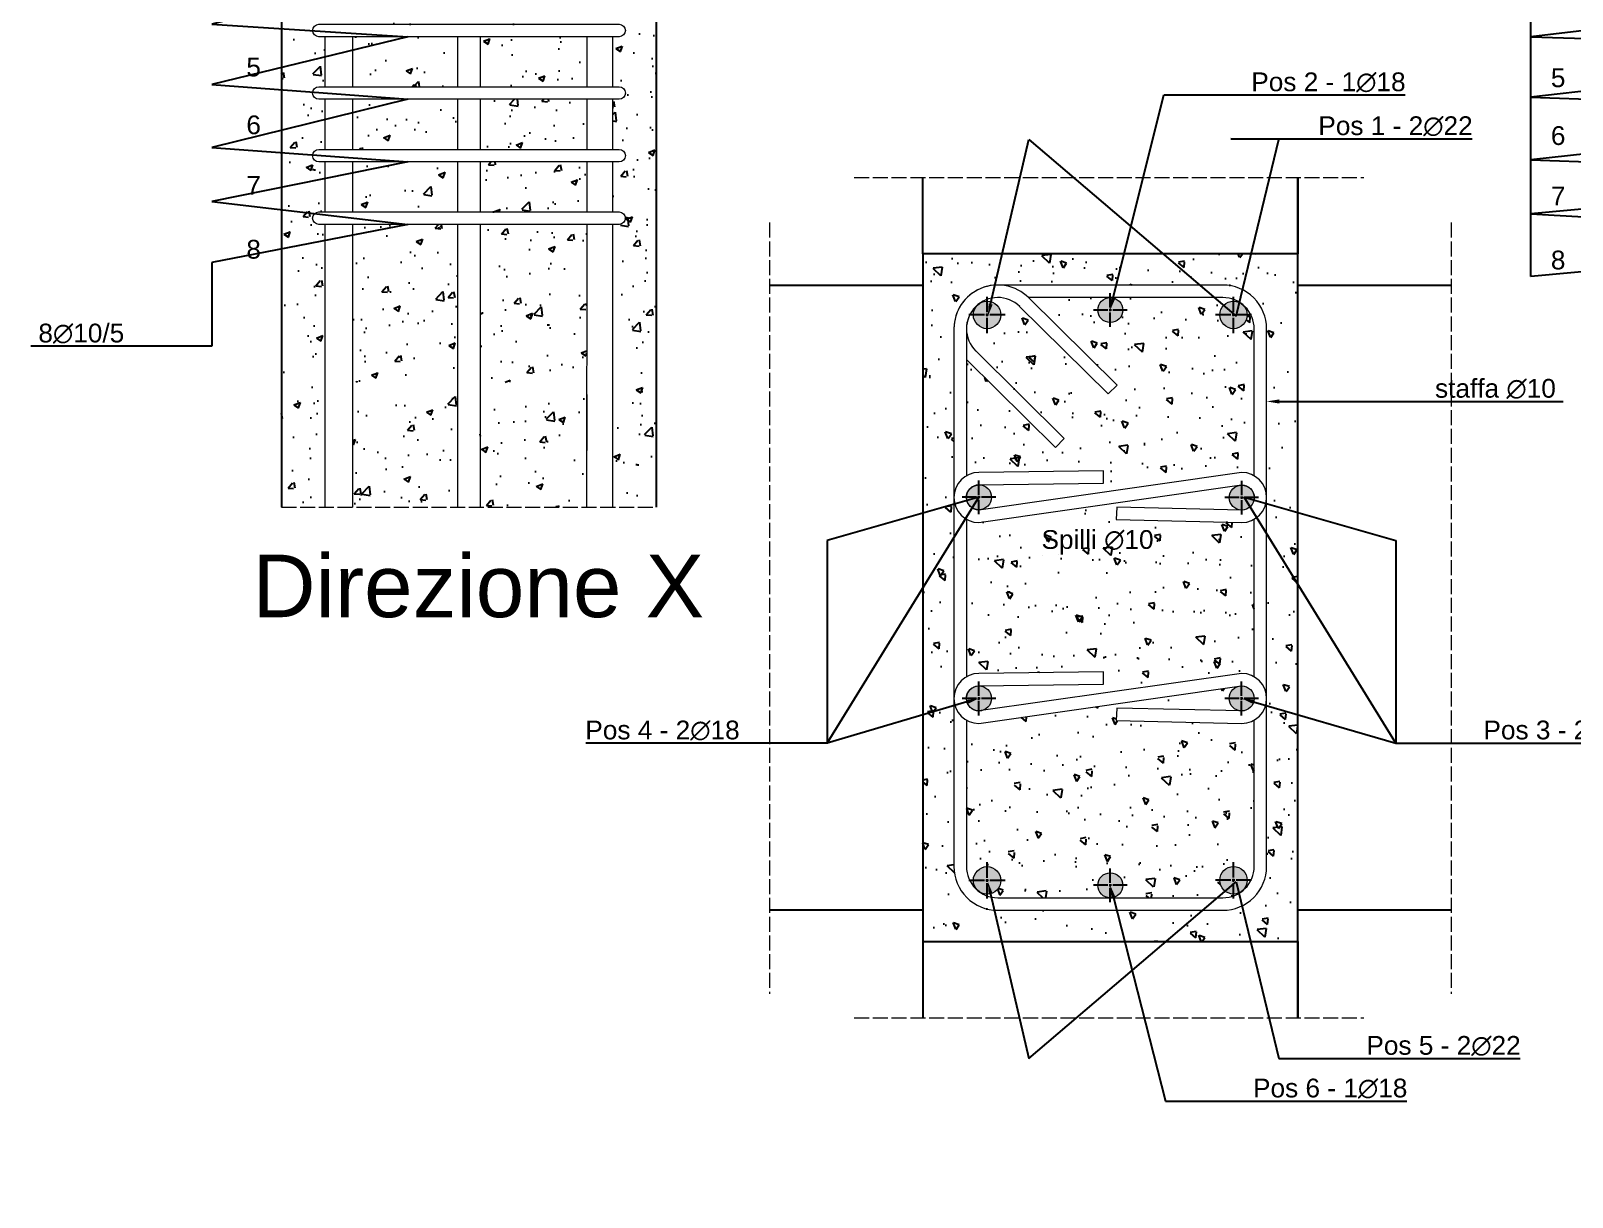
# Model space of a CAD drawing. Header units: millimetres. Extents: x -455371 to 117772, y -78417 to 116564.
# Drawn here: x -326910 to -325678, y 107057 to 107990 of the extents above; entities that cross this region are included whole.
import ezdxf
from ezdxf import colors
from ezdxf.entities.mleader import LeaderData, LeaderLine
from ezdxf.math import Vec2, Vec3

# ---------------------------------------------------------------- set-up
doc = ezdxf.new("R2010")
doc.units = ezdxf.units.MM
doc.linetypes.add('ACAD_ISO02W100', pattern=[15, 12, -3])
doc.linetypes.add('CENTER2', pattern=[28.575, 19.05, -3.175, 3.175, -3.175])
for name, color, linetype, lineweight in [('armature', 5, 'Continuous', 18), ('Cls', 7, 'Continuous', 25), ('quote', 5, 'Continuous', 15), ('RETINO ARMATURE', 253, 'Continuous', 15), ('Scritte', 7, 'Continuous', 15), ('staffe', 10, 'Continuous', 15), ('tratteggio 1 a 50', 230, 'ACAD_ISO02W100', 15)]:
    doc.layers.add(name, color=color, linetype=linetype, lineweight=lineweight)
doc.layers.add('RETINI', color=253, linetype='Continuous')
doc.styles.get("Standard").update_dxf_attribs({"font": 'arial.ttf'})

# ---------------------------------------------------------------- blocks, each defined once
blk = doc.blocks.new('*U1401')
at = {"layer": 'Cls', "color": 0, "linetype": 'CENTER2', "transparency": 16777216}
for p, q in [((0, 2.2), (0, 14.5)), ((-14.5, 0), (-2.2, 0)), ((2.2, 0), (14.5, 0)), ((0, -14.5), (0, -2.2))]:
    blk.add_line(p, q, dxfattribs=at)
at = {"layer": 'Cls', "color": 0, "linetype": 'Continuous', "transparency": 16777216}
for p, q in [((-1.1, 0), (1.1, 0)), ((0, -1.1), (0, 1.1))]:
    blk.add_line(p, q, dxfattribs=at)
blk = doc.blocks.new('*U1402')
at = {"layer": 'Cls', "color": 0, "linetype": 'CENTER2', "transparency": 16777216}
for p, q in [((0, 2), (0, 13.5)), ((-13.5, 0), (-2, 0)), ((2, 0), (13.5, 0)), ((0, -13.5), (0, -2))]:
    blk.add_line(p, q, dxfattribs=at)
at = {"layer": 'Cls', "color": 0, "linetype": 'Continuous', "transparency": 16777216}
for p, q in [((-1, 0), (1, 0)), ((0, -1), (0, 1))]:
    blk.add_line(p, q, dxfattribs=at)
blk = doc.blocks.new('*U1403')
at = {"layer": 'Cls', "color": 0, "linetype": 'CENTER2', "transparency": 16777216}
for p, q in [((0, 2.2), (0, 14.5)), ((-14.5, 0), (-2.2, 0)), ((2.2, 0), (14.5, 0)), ((0, -14.5), (0, -2.2))]:
    blk.add_line(p, q, dxfattribs=at)
at = {"layer": 'Cls', "color": 0, "linetype": 'Continuous', "transparency": 16777216}
for p, q in [((-1.1, 0), (1.1, 0)), ((0, -1.1), (0, 1.1))]:
    blk.add_line(p, q, dxfattribs=at)
blk = doc.blocks.new('*U1404')
at = {"layer": 'Cls', "color": 0, "linetype": 'CENTER2', "transparency": 16777216}
for p, q in [((0, 2), (0, 13.5)), ((-13.5, 0), (-2, 0)), ((2, 0), (13.5, 0)), ((0, -13.5), (0, -2))]:
    blk.add_line(p, q, dxfattribs=at)
at = {"layer": 'Cls', "color": 0, "linetype": 'Continuous', "transparency": 16777216}
for p, q in [((-1, 0), (1, 0)), ((0, -1), (0, 1))]:
    blk.add_line(p, q, dxfattribs=at)
blk = doc.blocks.new('*U1387')
at = {"layer": 'Cls', "color": 0, "linetype": 'CENTER2', "transparency": 16777216}
for p, q in [((0, 2), (0, 13.5)), ((-13.5, 0), (-2, 0)), ((2, 0), (13.5, 0)), ((0, -13.5), (0, -2))]:
    blk.add_line(p, q, dxfattribs=at)
at = {"layer": 'Cls', "color": 0, "linetype": 'Continuous', "transparency": 16777216}
for p, q in [((-1, 0), (1, 0)), ((0, -1), (0, 1))]:
    blk.add_line(p, q, dxfattribs=at)
blk = doc.blocks.new('*U1388')
at = {"layer": 'Cls', "color": 0, "linetype": 'CENTER2', "transparency": 16777216}
for p, q in [((0, 2), (0, 13.5)), ((-13.5, 0), (-2, 0)), ((2, 0), (13.5, 0)), ((0, -13.5), (0, -2))]:
    blk.add_line(p, q, dxfattribs=at)
at = {"layer": 'Cls', "color": 0, "linetype": 'Continuous', "transparency": 16777216}
for p, q in [((-1, 0), (1, 0)), ((0, -1), (0, 1))]:
    blk.add_line(p, q, dxfattribs=at)
blk = doc.blocks.new('*U1389')
at = {"layer": 'Cls', "color": 0, "linetype": 'CENTER2', "transparency": 16777216}
for p, q in [((0, 2), (0, 13.5)), ((-13.5, 0), (-2, 0)), ((2, 0), (13.5, 0)), ((0, -13.5), (0, -2))]:
    blk.add_line(p, q, dxfattribs=at)
at = {"layer": 'Cls', "color": 0, "linetype": 'Continuous', "transparency": 16777216}
for p, q in [((-1, 0), (1, 0)), ((0, -1), (0, 1))]:
    blk.add_line(p, q, dxfattribs=at)
blk = doc.blocks.new('*U1390')
at = {"layer": 'Cls', "color": 0, "linetype": 'CENTER2', "transparency": 16777216}
for p, q in [((0, 2.2), (0, 14.5)), ((-14.5, 0), (-2.2, 0)), ((2.2, 0), (14.5, 0)), ((0, -14.5), (0, -2.2))]:
    blk.add_line(p, q, dxfattribs=at)
at = {"layer": 'Cls', "color": 0, "linetype": 'Continuous', "transparency": 16777216}
for p, q in [((-1.1, 0), (1.1, 0)), ((0, -1.1), (0, 1.1))]:
    blk.add_line(p, q, dxfattribs=at)
blk = doc.blocks.new('*U1399')
at = {"layer": 'Cls', "color": 0, "linetype": 'CENTER2', "transparency": 16777216}
for p, q in [((0, 2), (0, 13.5)), ((-13.5, 0), (-2, 0)), ((2, 0), (13.5, 0)), ((0, -13.5), (0, -2))]:
    blk.add_line(p, q, dxfattribs=at)
at = {"layer": 'Cls', "color": 0, "linetype": 'Continuous', "transparency": 16777216}
for p, q in [((-1, 0), (1, 0)), ((0, -1), (0, 1))]:
    blk.add_line(p, q, dxfattribs=at)
blk = doc.blocks.new('*U1400')
at = {"layer": 'Cls', "color": 0, "linetype": 'CENTER2', "transparency": 16777216}
for p, q in [((0, 2.2), (0, 14.5)), ((-14.5, 0), (-2.2, 0)), ((2.2, 0), (14.5, 0)), ((0, -14.5), (0, -2.2))]:
    blk.add_line(p, q, dxfattribs=at)
at = {"layer": 'Cls', "color": 0, "linetype": 'Continuous', "transparency": 16777216}
for p, q in [((-1.1, 0), (1.1, 0)), ((0, -1.1), (0, 1.1))]:
    blk.add_line(p, q, dxfattribs=at)
blk = doc.blocks.new('*U1421')
at = {"layer": 'staffe'}
blk.add_lwpolyline([(-120, 5), (120, 5, -1), (120, -5), (-120, -5, -1)], format="xyb", close=True, dxfattribs=at)
blk = doc.blocks.new('*U1422')
at = {"layer": 'armature', "color": 0, "linetype": 'ByBlock', "lineweight": -2, "transparency": 16777216}
for p in [(0, 350), (0, 300), (0, 250), (0, 200), (0, 150), (0, 100), (0, 50), (0, 0)]:
    blk.add_blockref('*U1421', p, dxfattribs=at)

msp = doc.modelspace()

# ---------------------------------------------------------------- hatches: boundary and pattern name
at = {"layer": 'RETINI'}
h = msp.add_hatch(dxfattribs=at)
h.set_pattern_fill('AR-CONC', color=256, scale=0.29)
h.set_pattern_definition([(50, (-65.164, -5610.82), (52.833554, -4.622335), [5.5245, -60.7695]), (355, (-65.164, -5610.82), (-10.220592, 55.406485), [4.4196, -48.615769]), (100.451445, (-60.76, -5611.205), (42.612962, 50.784148), [4.6951026, -51.646171]), (46.1842, (-65.164, -5596.09), (78.612922, -12.192275), [8.28675, -91.15425]), (96.635558, (-58.61, -5597.104), (68.847199, 71.753576), [7.042657, -77.469326]), (351.18415, (-65.16, -5596.09), (68.847199, 71.753576), [6.62939, -72.923322]), (21, (-57.8, -5599.77), (43.9681735, -29.6569075), [5.5245, -60.7695]), (326, (-57.8, -5599.77), (17.922588, 53.41451), [4.4196, -48.6156]), (71.451445, (-54.134, -5602.243), (61.8907616, 23.757603), [4.6951026, -51.646082]), (37.5, (-65.164, -5610.82), (0.8956949, 24.5209613), [0, -48.02632, 0, -49.3522, 0, -48.79975]), (7.5, (-65.164, -5610.82), (19.3777021, 29.0523667), [0, -28.13812, 0, -46.92142, 0, -18.59915]), (327.5, (-81.59, -5610.82), (39.3212726, -1.6613358), [0, -18.415, 0, -57.4548, 0, -76.2381]), (317.5, (-88.956, -5610.82), (42.9574626, 7.3736824), [0, -23.9395, 0, -38.15588, 0, -54.1401])])
h.paths.add_polyline_path([(-326675.1, 108184.9), (-326680.1, 108184.9, -1), (-326680.1, 108194.9), (-326675.1, 108194.9), (-326675.1, 108202.8), (-326755.7, 108202.8), (-326755.7, 108143.8), (-326755.7, 108081.1), (-326675.1, 108079.7), (-326675.1, 108084.9), (-326680.1, 108084.9, -1), (-326680.1, 108094.9), (-326675.1, 108094.9), (-326675.1, 108134.9), (-326680.1, 108134.9, -1), (-326680.1, 108144.9), (-326675.1, 108144.9)])
h.paths.add_polyline_path([(-326763.7, 108143.8), (-326763.7, 108202.8), (-326855.7, 108202.8), (-326855.7, 108143.8), (-326855.7, 108083), (-326763.7, 108081.3)])
h.paths.add_polyline_path([(-326863.7, 108202.8), (-326910.1, 108202.8), (-326910.1, 108084), (-326863.7, 108083.1), (-326863.7, 108143.8)])
h.paths.add_polyline_path([(-326364.5, 108202.8), (-326445.1, 108202.8), (-326445.1, 108194.9), (-326440.1, 108194.9, -1), (-326440.1, 108184.9), (-326445.1, 108184.9), (-326445.1, 108144.9), (-326440.1, 108144.9, -1), (-326440.1, 108134.9), (-326445.1, 108134.9), (-326445.1, 108094.9), (-326440.1, 108094.9, -1), (-326440.1, 108084.9), (-326445.1, 108084.9), (-326445.1, 108079.7), (-326364.5, 108081.1), (-326364.5, 108143.8)])
h.paths.add_polyline_path([(-326264.5, 108202.8), (-326356.5, 108202.8), (-326356.5, 108143.8), (-326356.5, 108081.3), (-326264.5, 108083), (-326264.5, 108143.8)])
h.paths.add_polyline_path([(-326210.1, 108202.8), (-326256.5, 108202.8), (-326256.5, 108143.8), (-326256.5, 108083.1), (-326210.1, 108084)])
h.paths.add_polyline_path([(-326465.7, 108298.8), (-326551.1, 108298.8), (-326551.1, 108220.8), (-326465.7, 108220.8)])
h.paths.add_polyline_path([(-326569.1, 108298.8), (-326653.1, 108298.8), (-326653.1, 108220.8), (-326569.1, 108220.8)])
h.paths.add_polyline_path([(-326569.1, 108398.8), (-326653.1, 108398.8), (-326653.1, 108308.8), (-326569.1, 108308.8)])
h.paths.add_polyline_path([(-326465.6, 108398.8), (-326551.1, 108398.8), (-326551.1, 108308.8), (-326465.7, 108308.8)])
h.paths.add_polyline_path([(-326569.1, 108184.9), (-326653.1, 108184.9), (-326653.1, 108144.9), (-326569.1, 108144.9)])
h.paths.add_polyline_path([(-326569.1, 108202.8), (-326653.1, 108202.8), (-326653.1, 108194.9), (-326569.1, 108194.9)])
h.paths.add_polyline_path([(-326465.7, 108202.8), (-326551.1, 108202.8), (-326551.1, 108194.9), (-326465.7, 108194.9)])
h.paths.add_polyline_path([(-326465.7, 108184.9), (-326551.1, 108184.9), (-326551.1, 108144.9), (-326465.8, 108144.9)])
h.paths.add_polyline_path([(-326569.1, 108134.9), (-326653.1, 108134.9), (-326653.1, 108094.9), (-326569.1, 108094.9)])
h.paths.add_polyline_path([(-326465.8, 108134.9), (-326551.1, 108134.9), (-326551.1, 108094.9), (-326465.8, 108094.9)])
h.paths.add_polyline_path([(-326569.1, 108084.9), (-326653.1, 108084.9), (-326653.1, 108079.2), (-326569.1, 108077.7)])
h.paths.add_polyline_path([(-326465.8, 108084.9), (-326551.1, 108084.9), (-326551.1, 108077.7), (-326465.8, 108079.3)])
h.paths.add_polyline_path([(-326569.1, 108059.7), (-326653.1, 108061.2), (-326653.1, 108044.9), (-326569.1, 108044.9)])
h.paths.add_polyline_path([(-326465.8, 108061.3), (-326551.1, 108059.7), (-326551.1, 108044.9), (-326465.8, 108044.9)])
h.paths.add_polyline_path([(-326569.1, 108034.9), (-326653.1, 108034.9), (-326653.1, 107994.9), (-326569.1, 107994.9)])
h.paths.add_polyline_path([(-326465.8, 108034.9), (-326551.1, 108034.9), (-326551.1, 107994.9), (-326465.9, 107994.9)])
h.paths.add_polyline_path([(-326465.9, 107984.9), (-326551.1, 107984.9), (-326551.1, 107944.9), (-326465.9, 107944.9)])
h.paths.add_polyline_path([(-326569.1, 107984.9), (-326653.1, 107984.9), (-326653.1, 107944.9), (-326569.1, 107944.9)])
h.paths.add_polyline_path([(-326569.1, 107934.9), (-326653.1, 107934.9), (-326653.1, 107894.9), (-326569.1, 107894.9)])
h.paths.add_polyline_path([(-326465.9, 107934.9), (-326551.1, 107934.9), (-326551.1, 107894.9), (-326465.9, 107894.9)])
h.paths.add_polyline_path([(-326465.9, 107884.9), (-326551.1, 107884.9), (-326551.1, 107844.9), (-326465.9, 107844.9)])
h.paths.add_polyline_path([(-326569.1, 107884.9), (-326653.1, 107884.9), (-326653.1, 107844.9), (-326569.1, 107844.9)])
h.paths.add_polyline_path([(-326569.1, 107834.9), (-326653.1, 107834.9), (-326653.1, 107708.8), (-326569.1, 107708.8)])
h.paths.add_polyline_path([(-326466, 107834.9), (-326551.1, 107834.9), (-326551.1, 107708.8), (-326466, 107708.8)])
h.paths.add_polyline_path([(-326466, 107698.8), (-326551.1, 107698.8), (-326551.1, 107608.8), (-326466.1, 107608.8)])
h.paths.add_polyline_path([(-326569.1, 107698.8), (-326653.1, 107698.8), (-326653.1, 107608.8), (-326569.1, 107608.8)])
edge = h.paths.add_edge_path()
edge.add_line((-326685.1, 108403.8), (-326710.1, 108403.8))
edge.add_line((-326710.1, 108403.8), (-326710.1, 108253.8))
edge.add_line((-326710.1, 108253.8), (-326910.1, 108253.8))
edge.add_line((-326910.1, 108253.8), (-326910.1, 108220.8))
edge.add_line((-326910.1, 108220.8), (-326863.7, 108220.8))
edge.add_line((-326863.7, 108220.8), (-326863.7, 108224.8))
edge.add_arc((-326859.7, 108224.8), 4, 0.0218, 180.0218, ccw=False)
edge.add_line((-326855.7, 108224.8), (-326855.7, 108220.8))
edge.add_line((-326855.7, 108220.8), (-326763.7, 108220.8))
edge.add_line((-326763.7, 108220.8), (-326763.7, 108224.8))
edge.add_arc((-326759.7, 108224.8), 4, 0.0218, 180.0218, ccw=False)
edge.add_line((-326755.7, 108224.8), (-326755.7, 108220.8))
edge.add_line((-326755.7, 108220.8), (-326675.1, 108220.8))
edge.add_line((-326675.1, 108220.8), (-326675.1, 108298.8))
edge.add_line((-326675.1, 108298.8), (-326680.1, 108298.8))
edge.add_arc((-326680.1, 108303.8), 5, 90, 270, ccw=False)
edge.add_line((-326680.1, 108308.8), (-326675.1, 108308.8))
edge.add_line((-326675.1, 108308.8), (-326675.1, 108398.8))
edge.add_line((-326675.1, 108398.8), (-326680.1, 108398.8))
edge.add_arc((-326680.1, 108403.8), 5, 180, 270, ccw=False)
edge = h.paths.add_edge_path()
edge.add_line((-326410.1, 108403.8), (-326435.1, 108403.8))
edge.add_arc((-326440.1, 108403.8), 5, 270, 360, ccw=False)
edge.add_line((-326440.1, 108398.8), (-326445.1, 108398.8))
edge.add_line((-326445.1, 108398.8), (-326445.1, 108308.8))
edge.add_line((-326445.1, 108308.8), (-326440.1, 108308.8))
edge.add_arc((-326440.1, 108303.8), 5, -90, 90, ccw=False)
edge.add_line((-326440.1, 108298.8), (-326445.1, 108298.8))
edge.add_line((-326445.1, 108298.8), (-326445.1, 108220.8))
edge.add_line((-326445.1, 108220.8), (-326364.5, 108220.8))
edge.add_line((-326364.5, 108220.8), (-326364.5, 108224.8))
edge.add_arc((-326360.5, 108224.8), 4, 0.0218, 180.0218, ccw=False)
edge.add_line((-326356.5, 108224.8), (-326356.5, 108220.8))
edge.add_line((-326356.5, 108220.8), (-326264.5, 108220.8))
edge.add_line((-326264.5, 108220.8), (-326264.5, 108224.8))
edge.add_arc((-326260.5, 108224.8), 4, 0.0218, 180.0218, ccw=False)
edge.add_line((-326256.5, 108224.8), (-326256.5, 108220.8))
edge.add_line((-326256.5, 108220.8), (-326210.1, 108220.8))
edge.add_line((-326210.1, 108220.8), (-326210.1, 108253.8))
edge.add_line((-326210.1, 108253.8), (-326410.1, 108253.8))
edge.add_line((-326410.1, 108253.8), (-326410.1, 108403.8))
edge = h.paths.add_edge_path()
edge.add_line((-326445.1, 107608.8), (-326410.1, 107608.8))
edge.add_line((-326410.1, 107608.8), (-326410.1, 108033.8))
edge.add_line((-326410.1, 108033.8), (-326210.1, 108033.8))
edge.add_line((-326210.1, 108033.8), (-326210.1, 108066))
edge.add_line((-326210.1, 108066), (-326256.5, 108065.1))
edge.add_line((-326256.5, 108065.1), (-326256.5, 108062.8))
edge.add_arc((-326260.5, 108062.8), 4, -179.9782, 0.0218, ccw=False)
edge.add_line((-326264.5, 108062.8), (-326264.5, 108065))
edge.add_line((-326264.5, 108065), (-326356.5, 108063.3))
edge.add_line((-326356.5, 108063.3), (-326356.5, 108062.8))
edge.add_arc((-326360.5, 108062.8), 4, -179.9782, 0.0218, ccw=False)
edge.add_line((-326364.5, 108062.8), (-326364.5, 108063.1))
edge.add_line((-326364.5, 108063.1), (-326445.1, 108061.7))
edge.add_line((-326445.1, 108061.7), (-326445.1, 108044.9))
edge.add_line((-326445.1, 108044.9), (-326440.1, 108044.9))
edge.add_arc((-326440.1, 108039.9), 5, -90, 90, ccw=False)
edge.add_line((-326440.1, 108034.9), (-326445.1, 108034.9))
edge.add_line((-326445.1, 108034.9), (-326445.1, 107994.9))
edge.add_line((-326445.1, 107994.9), (-326440.1, 107994.9))
edge.add_arc((-326440.1, 107989.9), 5, -90, 90, ccw=False)
edge.add_line((-326440.1, 107984.9), (-326445.1, 107984.9))
edge.add_line((-326445.1, 107984.9), (-326445.1, 107944.9))
edge.add_line((-326445.1, 107944.9), (-326440.1, 107944.9))
edge.add_arc((-326440.1, 107939.9), 5, -90, 90, ccw=False)
edge.add_line((-326440.1, 107934.9), (-326445.1, 107934.9))
edge.add_line((-326445.1, 107934.9), (-326445.1, 107894.9))
edge.add_line((-326445.1, 107894.9), (-326440.1, 107894.9))
edge.add_arc((-326440.1, 107889.9), 5, -90, 90, ccw=False)
edge.add_line((-326440.1, 107884.9), (-326445.1, 107884.9))
edge.add_line((-326445.1, 107884.9), (-326445.1, 107844.9))
edge.add_line((-326445.1, 107844.9), (-326440.1, 107844.9))
edge.add_arc((-326440.1, 107839.9), 5, -90, 90, ccw=False)
edge.add_line((-326440.1, 107834.9), (-326445.1, 107834.9))
edge.add_line((-326445.1, 107834.9), (-326445.1, 107708.8))
edge.add_line((-326445.1, 107708.8), (-326440.1, 107708.8))
edge.add_arc((-326440.1, 107703.8), 5, -90, 90, ccw=False)
edge.add_line((-326440.1, 107698.8), (-326445.1, 107698.8))
edge.add_line((-326445.1, 107698.8), (-326445.1, 107608.8))
edge = h.paths.add_edge_path()
edge.add_line((-326710.1, 107608.8), (-326675.1, 107608.8))
edge.add_line((-326675.1, 107608.8), (-326675.1, 107698.8))
edge.add_line((-326675.1, 107698.8), (-326680.1, 107698.8))
edge.add_arc((-326680.1, 107703.8), 5, 90, 270, ccw=False)
edge.add_line((-326680.1, 107708.8), (-326675.1, 107708.8))
edge.add_line((-326675.1, 107708.8), (-326675.1, 107834.9))
edge.add_line((-326675.1, 107834.9), (-326680.1, 107834.9))
edge.add_arc((-326680.1, 107839.9), 5, 90, 270, ccw=False)
edge.add_line((-326680.1, 107844.9), (-326675.1, 107844.9))
edge.add_line((-326675.1, 107844.9), (-326675.1, 107884.9))
edge.add_line((-326675.1, 107884.9), (-326680.1, 107884.9))
edge.add_arc((-326680.1, 107889.9), 5, 90, 270, ccw=False)
edge.add_line((-326680.1, 107894.9), (-326675.1, 107894.9))
edge.add_line((-326675.1, 107894.9), (-326675.1, 107934.9))
edge.add_line((-326675.1, 107934.9), (-326680.1, 107934.9))
edge.add_arc((-326680.1, 107939.9), 5, 90, 270, ccw=False)
edge.add_line((-326680.1, 107944.9), (-326675.1, 107944.9))
edge.add_line((-326675.1, 107944.9), (-326675.1, 107984.9))
edge.add_line((-326675.1, 107984.9), (-326680.1, 107984.9))
edge.add_arc((-326680.1, 107989.9), 5, 90, 270, ccw=False)
edge.add_line((-326680.1, 107994.9), (-326675.1, 107994.9))
edge.add_line((-326675.1, 107994.9), (-326675.1, 108034.9))
edge.add_line((-326675.1, 108034.9), (-326680.1, 108034.9))
edge.add_arc((-326680.1, 108039.9), 5, 90, 270, ccw=False)
edge.add_line((-326680.1, 108044.9), (-326675.1, 108044.9))
edge.add_line((-326675.1, 108044.9), (-326675.1, 108061.7))
edge.add_line((-326675.1, 108061.7), (-326755.7, 108063.1))
edge.add_line((-326755.7, 108063.1), (-326755.7, 108062.8))
edge.add_arc((-326759.7, 108062.8), 4, -179.9782, 0.0218, ccw=False)
edge.add_line((-326763.7, 108062.8), (-326763.7, 108063.3))
edge.add_line((-326763.7, 108063.3), (-326855.7, 108065))
edge.add_line((-326855.7, 108065), (-326855.7, 108062.8))
edge.add_arc((-326859.7, 108062.8), 4, -179.9782, 0.0218, ccw=False)
edge.add_line((-326863.7, 108062.8), (-326863.7, 108065.1))
edge.add_line((-326863.7, 108065.1), (-326910.1, 108066))
edge.add_line((-326910.1, 108066), (-326910.1, 108033.8))
edge.add_line((-326910.1, 108033.8), (-326710.1, 108033.8))
edge.add_line((-326710.1, 108033.8), (-326710.1, 107608.8))
h = msp.add_hatch(dxfattribs=at)
h.set_pattern_fill('AR-CONC', color=256, scale=0.3, angle=90)
h.paths.add_polyline_path([(-325897.4, 107811.4), (-326197.4, 107811.4), (-326197.4, 107261.4), (-325897.4, 107261.4)])
h.paths.add_polyline_path([(-325922.4, 107751.4), (-325922.4, 107321.4, -0.414214), (-325957.4, 107286.4), (-326137.4, 107286.4, -0.414214), (-326172.4, 107321.4), (-326172.4, 107751.4, -0.414214), (-326137.4, 107786.4), (-325957.4, 107786.4, -0.414214)], flags=16)
h = msp.add_hatch(dxfattribs=at)
h.set_pattern_fill('AR-CONC', color=256, scale=0.3, angle=90)
h.paths.add_polyline_path([(-326146.8, 107597.3, -0.204353), (-326162.4, 107599.2), (-326162.4, 107473.2, -0.124172), (-326153, 107475.8), (-326052.9, 107477.2), (-326052.7, 107460.1), (-325948, 107475, -0.204917), (-325932.4, 107473.1), (-325932.4, 107599.2, -0.131928), (-325942.4, 107596.5), (-326042.6, 107598.8), (-326042.2, 107612.2)])
h.paths.add_polyline_path([(-326047.4, 107776.4, -1), (-326047.4, 107756.4, -1), (-326047.4, 107776.4), (-326112.9, 107776.4), (-326042, 107706.4), (-326049.1, 107699.3), (-326119.8, 107769.2, 0.289543), (-326145.9, 107774.9), (-326145.9, 107773.5, -1), (-326145.9, 107751.5, -0.414214), (-326156.9, 107762.5), (-326159.8, 107762.5, 0.32833), (-326154.6, 107733.3), (-326084.2, 107663.7), (-326091.3, 107656.6), (-326162.4, 107726.9), (-326162.4, 107633.8, -0.124172), (-326153, 107636.5), (-326052.9, 107637.9), (-326052.7, 107620.8), (-325948, 107635.7, -0.204917), (-325932.4, 107633.8), (-325932.4, 107751.4, 0.114975), (-325934.9, 107762.5), (-325937.9, 107762.5, -0.414214), (-325948.9, 107751.5, -1), (-325948.9, 107773.5), (-325948.9, 107775, 0.086564), (-325957.4, 107776.4)])
h = msp.add_hatch(dxfattribs=at)
h.set_pattern_fill('AR-CONC', color=256, scale=0.3, angle=90)
h.set_pattern_definition([(140, (-218031.275, 444960.49), (4.7817257, 54.6554007), [5.715, -62.865]), (85, (-218031.275, 444960.49), (-57.317054, -10.573026), [4.572, -50.292175]), (190.451445, (-218030.876, 444965.045), (-52.5353256, 44.082374), [4.857003, -53.427073]), (136.1842, (-218046.515, 444960.49), (12.612698, 81.323712), [8.5725, -94.2975]), (186.635558, (-218045.46, 444967.27), (-74.227837, 71.22124), [7.285507, -80.140682]), (81.18415, (-218046.515, 444960.49), (-74.227837, 71.22124), [6.85799, -75.43792]), (111, (-218042.705, 444968.11), (30.6795595, 45.4843174), [5.715, -62.865]), (56, (-218042.705, 444968.11), (-55.25639, 18.5406085), [4.572, -50.292]), (161.451445, (-218040.15, 444971.9), (-24.576831, 64.024926), [4.857003, -53.426981]), (127.5, (-218031.275, 444960.49), (-25.3665117, 0.926581), [0, -49.6824, 0, -51.054, 0, -50.4825]), (97.5, (-218031.275, 444960.49), (-30.0541724, 20.0458988), [0, -29.1084, 0, -48.5394, 0, -19.2405]), (57.5, (-218031.275, 444943.497), (1.7186232, 40.6771786), [0, -19.05, 0, -59.436, 0, -78.867]), (47.5, (-218031.275, 444935.877), (-7.6279473, 44.4387544), [0, -24.765, 0, -39.4716, 0, -56.007])])
h.paths.add_polyline_path([(-326042.6, 107438.1), (-326042.3, 107448.1), (-325942.4, 107445.8, -0.869161), (-325945.1, 107465.4), (-326152.4, 107435.8, -0.131378), (-326162.4, 107438.5), (-326162.4, 107321.4, 0.115463), (-326159.8, 107310.3), (-326156.9, 107310.3, -0.414214), (-326145.9, 107321.3, -1), (-326145.9, 107299.3), (-326145.9, 107297.9, 0.087042), (-326137.4, 107296.4), (-326047.4, 107296.4, -1), (-326047.4, 107316.4, -1), (-326047.4, 107296.4), (-325957.4, 107296.4, 0.086564), (-325948.9, 107297.9), (-325948.9, 107299.4, -1), (-325948.9, 107321.4, -0.414214), (-325937.9, 107310.4), (-325934.9, 107310.4, 0.114975), (-325932.4, 107321.4), (-325932.4, 107438.5, -0.131928), (-325942.4, 107435.8)])
at = {"layer": 'RETINO ARMATURE'}
h = msp.add_hatch(color=256, dxfattribs=at)
h.dxf.hatch_style = 1
h.paths.add_polyline_path([(-326162.4, 107617.1), (-326162.4, 107615.9, 0.391303), (-326152.4, 107606.7, 0.916357), (-326150.7, 107626.5), (-326152.8, 107626.5, 0.384742)])
h.paths.add_polyline_path([(-326162.4, 107617.5), (-326162.4, 107617.1, -0.384742), (-326152.8, 107626.5), (-326152.4, 107626.5), (-326152.4, 107626.7, 0.391303)])
h.paths.add_polyline_path([(-326152.4, 107626.7), (-326152.4, 107626.5), (-326150.7, 107626.5, 0.043647)])
h.paths.add_polyline_path([(-326145.9, 107751.5, 1), (-326145.9, 107773.5, 1)])
h = msp.add_hatch(color=256, dxfattribs=at)
h.dxf.hatch_style = 1
h.paths.add_polyline_path([(-325937.9, 107762.5, 1), (-325959.9, 107762.5, 1)])
h.paths.add_polyline_path([(-326057.4, 107766.4, 1), (-326037.4, 107766.4, 1)])
h = msp.add_hatch(color=256, dxfattribs=at)
h.dxf.hatch_style = 1
h.paths.add_polyline_path([(-325942.4, 107626.5, 0.017753), (-325943.1, 107626.5), (-325944.5, 107626.3, 0.837197), (-325943.8, 107606.6), (-325942.4, 107606.6, 0.619512), (-325934.5, 107622.6, 0.231788)])
h = msp.add_hatch(color=256, dxfattribs=at)
h.dxf.hatch_style = 1
h.paths.add_polyline_path([(-326162.4, 107456.4), (-326162.4, 107455.2, 0.396399), (-326152.4, 107445.8), (-326149.6, 107446.2, 0.864726), (-326152.3, 107465.8), (-326152.7, 107465.8, 0.38653)])
h = msp.add_hatch(color=256, dxfattribs=at)
h.dxf.hatch_style = 1
h.paths.add_polyline_path([(-325942.3, 107465.8, 0.017753), (-325943, 107465.8), (-325944.4, 107465.6, 0.837197), (-325943.7, 107445.9), (-325942.4, 107445.9, 0.619512), (-325934.4, 107462, 0.231788)])
h = msp.add_hatch(color=256, dxfattribs=at)
h.dxf.hatch_style = 1
h.paths.add_polyline_path([(-326134.9, 107310.3, 1), (-326156.9, 107310.3, 1)])
h = msp.add_hatch(color=256, dxfattribs=at)
h.dxf.hatch_style = 1
h.paths.add_polyline_path([(-326037.4, 107306.4, 1), (-326057.4, 107306.4, 1)])
h = msp.add_hatch(color=256, dxfattribs=at)
h.dxf.hatch_style = 1
h.paths.add_polyline_path([(-325959.9, 107310.4, 1), (-325937.9, 107310.4, 1)])

# ---------------------------------------------------------------- linework, layer by layer
at = {"layer": 'armature'}
for points in [[(-326675.1, 107944.9), (-326675.1, 107984.9)], [(-326653.1, 107984.9), (-326653.1, 107944.9)], [(-326569.1, 107944.9), (-326569.1, 107984.9)], [(-326551.1, 107984.9), (-326551.1, 107944.9)], [(-326465.9, 107984.9), (-326465.9, 107944.9)], [(-326445.1, 107944.9), (-326445.1, 107984.9)], [(-326675.1, 107894.9), (-326675.1, 107934.9)], [(-326653.1, 107934.9), (-326653.1, 107894.9)], [(-326569.1, 107894.9), (-326569.1, 107934.9)], [(-326551.1, 107934.9), (-326551.1, 107894.9)], [(-326465.9, 107934.9), (-326465.9, 107894.9)], [(-326445.1, 107894.9), (-326445.1, 107934.9)], [(-326675.1, 107844.9), (-326675.1, 107884.9)], [(-326653.1, 107884.9), (-326653.1, 107844.9)], [(-326569.1, 107844.9), (-326569.1, 107884.9)], [(-326551.1, 107884.9), (-326551.1, 107844.9)], [(-326465.9, 107884.9), (-326465.9, 107844.9)], [(-326445.1, 107844.9), (-326445.1, 107884.9)], [(-326675.1, 107608.8), (-326675.1, 107834.9)], [(-326653.1, 107834.9), (-326653.1, 107608.8)], [(-326569.1, 107608.8), (-326569.1, 107834.9)], [(-326551.1, 107834.9), (-326551.1, 107608.8)], [(-326466, 107834.9), (-326466.1, 107608.8)], [(-326445.1, 107608.8), (-326445.1, 107834.9)], [(-326675.1, 107608.8), (-326675.1, 107698.8)], [(-326653.1, 107698.8), (-326653.1, 107608.8)], [(-326569.1, 107608.8), (-326569.1, 107698.8)], [(-326551.1, 107698.8), (-326551.1, 107608.8)], [(-326466, 107698.8), (-326466.1, 107608.8)], [(-326445.1, 107608.8), (-326445.1, 107698.8)]]:
    msp.add_lwpolyline(points, dxfattribs=at)
for centre, radius in [((-326145.9, 107762.5), 11), ((-326047.4, 107766.4), 10), ((-325948.9, 107762.5), 11), ((-326152.4, 107616.7), 10), ((-325942.3, 107616.4), 10), ((-326152.4, 107455.8), 10), ((-325942.4, 107455.8), 10), ((-326145.9, 107310.3), 11), ((-326047.4, 107306.4), 10), ((-325948.9, 107310.4), 11)]:
    msp.add_circle(centre, radius, dxfattribs=at)
at = {"layer": 'Cls'}
for points in [[(-326910.1, 108033.8), (-326710.1, 108033.8), (-326710.1, 107608.8)], [(-326410.1, 107608.8), (-326410.1, 108033.8)], [(-326197.4, 107811.4), (-326197.4, 107872.4)], [(-325897.4, 107811.4), (-325897.4, 107872.4)], [(-325897.4, 107872.4), (-325897.4, 107811.4), (-325897.4, 107811.4)], [(-326197.4, 107811.4), (-326197.4, 107261.4), (-325897.4, 107261.4), (-325897.4, 107811.4), (-326197.4, 107811.4)], [(-326319.9, 107786.4), (-326197.4, 107786.4)], [(-325897.4, 107786.4), (-325897.4, 107786.4), (-325774.9, 107786.4)], [(-326197.4, 107286.4), (-326197.4, 107286.4), (-326319.9, 107286.4)], [(-325774.9, 107286.4), (-325897.4, 107286.4)], [(-326197.4, 107261.4), (-326197.4, 107200.4)], [(-325897.4, 107261.4), (-325897.4, 107200.4)], [(-325897.4, 107200.4), (-325897.4, 107261.4), (-325897.4, 107261.4)]]:
    msp.add_lwpolyline(points, dxfattribs=at)
at = {"layer": 'staffe'}
for points in [[(-326172.4, 107751.4), (-326172.4, 107321.4, 0.414214), (-326137.4, 107286.4), (-325957.4, 107286.4, 0.414214), (-325922.4, 107321.4), (-325922.4, 107751.4, 0.414214), (-325957.4, 107786.4), (-326137.4, 107786.4, 0.414214)], [(-325942.4, 107606.5), (-326042.3, 107608.8), (-326042.6, 107598.8), (-325942.4, 107596.5, 0.666247), (-325942.4, 107596.5, 1), (-325942.4, 107636.5), (-326152.4, 107606.5, -0.980013), (-326152.8, 107626.5), (-326052.8, 107627.9), (-326052.9, 107637.9), (-326152.4, 107636.5, 0.666247), (-326152.4, 107636.5, 1), (-326152.4, 107596.5), (-325942.4, 107626.5, -0.998301)], [(-325942.4, 107445.8), (-326042.3, 107448.1), (-326042.6, 107438.1), (-325942.4, 107435.8, 0.666247), (-325942.4, 107435.8, 1), (-325942.4, 107475.8), (-326152.4, 107445.8, -0.980013), (-326152.8, 107465.8), (-326052.8, 107467.2), (-326052.9, 107477.2), (-326152.4, 107475.8, 0.666247), (-326152.4, 107475.8, 1), (-326152.4, 107435.8), (-325942.4, 107465.8, -0.998301)]]:
    msp.add_lwpolyline(points, format="xyb", close=True, dxfattribs=at)
for points in [[(-326120.2, 107769.6), (-326049.1, 107699.3), (-326042, 107706.4), (-326112.8, 107776.3, 0.666247), (-326172.4, 107751.4, 0.666247)], [(-326137.4, 107776.4, 0.414214), (-326162.4, 107751.4), (-326162.4, 107633.8)], [(-325932.4, 107633.8), (-325932.4, 107751.4, 0.414214), (-325957.4, 107776.4), (-326112.9, 107776.4)], [(-326162.4, 107438.5), (-326162.4, 107321.4, 0.414214), (-326137.4, 107296.4), (-325957.4, 107296.4, 0.414214), (-325932.4, 107321.4), (-325932.4, 107438.5)]]:
    msp.add_lwpolyline(points, format="xyb", dxfattribs=at)
for points in [[(-326162.4, 107726.9), (-326091.3, 107656.6), (-326084.2, 107663.7), (-326154.9, 107733.7)], [(-326162.4, 107617.5), (-326162.4, 107615.9)], [(-325932.4, 107615.6), (-325932.4, 107617.3)], [(-326162.4, 107599.2), (-326162.4, 107473.2)], [(-325932.4, 107473.1), (-325932.4, 107599.2)], [(-326162.4, 107456.4), (-326162.4, 107455.2)], [(-325932.4, 107455.3), (-325932.4, 107456.4)]]:
    msp.add_lwpolyline(points, dxfattribs=at)
msp.add_arc((-326137.4, 107751.4), 25, 45.3064, 225.3064, dxfattribs=at)
at = {"layer": 'tratteggio 1 a 50'}
for points in [[(-326252.2, 107872.4), (-325844.8, 107872.4)], [(-326319.9, 107836.3), (-326319.9, 107219.5)], [(-325774.9, 107836.3), (-325774.9, 107219.5)], [(-326710.1, 107608.8), (-326410.1, 107608.8)], [(-326252.2, 107200.4), (-325844.8, 107200.4)]]:
    msp.add_lwpolyline(points, dxfattribs=at)

# ---------------------------------------------------------------- block references
at = {"layer": 'armature'}
msp.add_blockref('*U1422', (-326560.1, 107839.9), dxfattribs=at)
at = {"layer": 'Cls', "linetype": 'CENTER2', "rotation": 90.00000000000001}
for name, p in [('*U1400', (-326145.9, 107762.5)), ('*U1399', (-326047.4, 107766.4)), ('*U1390', (-325948.9, 107762.5)), ('*U1387', (-326152.4, 107616.7)), ('*U1388', (-325942.3, 107616.4)), ('*U1404', (-326152.4, 107455.8)), ('*U1389', (-325942.4, 107455.8)), ('*U1403', (-326145.9, 107310.3)), ('*U1402', (-326047.4, 107306.4)), ('*U1401', (-325948.9, 107310.4))]:
    msp.add_blockref(name, p, dxfattribs=at)

# ---------------------------------------------------------------- texts
at = {"layer": 'quote', "insert": (-326102.4, 107590.4), "char_height": 15, "attachment_point": 1}
msp.add_mtext_dynamic_manual_height_columns('Spilli ∅10', width=172.003, gutter_width=12.5, heights=[34.7], dxfattribs=at)
at = {"layer": 'Scritte', "attachment_point": 1}
for s, width, heights, insert, char_height in [('5', 62.827, [0], (-326738.1, 107968.2), 15), ('5', 62.827, [0], (-325695.2, 107959.6), 15), ('6', 62.827, [0], (-326738.1, 107922), 15), ('6', 62.827, [0], (-325695.2, 107913.4), 15), ('7', 62.827, [0], (-326738.1, 107873.6), 15), ('7', 62.827, [0], (-325695.2, 107865), 15), ('8', 62.827, [0], (-326738.1, 107822.5), 15), ('8', 62.827, [0], (-325695.2, 107813.9), 15), ('Direzione X', 381.257, [89.6], (-326733.2, 107570.8), 50)]:
    msp.add_mtext_dynamic_manual_height_columns(s, width=width, gutter_width=12.5, heights=heights, dxfattribs=dict(at, insert=insert, char_height=char_height))

# ---------------------------------------------------------------- leaders
at = {"layer": 'quote'}
ml = msp.add_multileader_mtext('Standard', dxfattribs=at)
ml.set_content('8∅10/5', color=256)
ml.set_leader_properties()
ml.build(insert=Vec2(0, 0))
ml.multileader.update_dxf_attribs({"text_left_attachment_type": 6, "text_right_attachment_type": 6, "dogleg_length": 20, "arrow_head_size": 10})
ctx = ml.context
ctx.base_point, ctx.char_height, ctx.arrow_head_size, ctx.landing_gap_size, ctx.plane_origin = Vec3(-325898.2, 108193.2), 15, 10, 50, Vec3(-325480.3, 108269.3)
ctx.left_attachment, ctx.right_attachment, ctx.text_align_type = 6, 6, 2
notes = []
notes.append((ctx, [(0, (1, 1, 0), (-325711.2, 108193.2), (-1, 0), 20, [(7, [(-325371.8, 108174.8), (-325711.2, 108139.8), (-325371.8, 108124.8), (-325711.2, 108090.8), (-325371.8, 108074.8), (-325711.2, 108037.4), (-325371.8, 108024.8), (-325711.2, 107984.8), (-325371.8, 107974.8), (-325711.2, 107936.7), (-325371.8, 107924.8), (-325711.2, 107886.4), (-325371.8, 107874.8), (-325711.2, 107843.2), (-325371.8, 107824.8), (-325711.2, 107793.2)], 0, [])])]))
ctx.mtext.insert, ctx.mtext.alignment, ctx.mtext.flow_direction = Vec3(-325781.2, 108211.2), 3, 5
ml = msp.add_multileader_mtext('Standard', dxfattribs=at)
ml.set_content('8∅10/5', color=256)
ml.set_leader_properties()
ml.build(insert=Vec2(0, 0))
ml.multileader.update_dxf_attribs({"text_left_attachment_type": 6, "text_right_attachment_type": 6, "dogleg_length": 20, "arrow_head_size": 10})
ctx = ml.context
ctx.base_point, ctx.char_height, ctx.arrow_head_size, ctx.landing_gap_size, ctx.plane_origin = Vec3(-326952.8, 107737.5), 15, 10, 50, Vec3(-326717.6, 108279.3)
ctx.left_attachment, ctx.right_attachment, ctx.text_align_type = 6, 6, 2
notes.append((ctx, [(0, (1, 1, 0), (-326765.7, 107737.5), (-1, 0), 20, [(7, [(-326609.1, 108184.9), (-326765.7, 108149.8), (-326609.1, 108134.9), (-326765.7, 108100.8), (-326609.1, 108084.9), (-326765.7, 108047.4), (-326609.1, 108034.9), (-326765.7, 107994.9), (-326609.1, 107984.9), (-326765.7, 107946.7), (-326609.1, 107934.9), (-326765.7, 107896.4), (-326609.1, 107884.9), (-326765.7, 107853.3), (-326609.1, 107834.9), (-326765.7, 107804.3)], 0, [])])]))
ctx.mtext.insert, ctx.mtext.alignment, ctx.mtext.flow_direction = Vec3(-326835.7, 107755.5), 3, 5
ml = msp.add_multileader_mtext('Standard', dxfattribs=at)
ml.set_content('Pos 2 - 1∅18', color=256)
ml.set_leader_properties()
ml.build(insert=Vec2(0, 0))
ml.multileader.update_dxf_attribs({"text_left_attachment_type": 6, "text_right_attachment_type": 6, "dogleg_length": 20, "arrow_head_size": 10})
ctx = ml.context
ctx.base_point, ctx.char_height, ctx.arrow_head_size, ctx.landing_gap_size, ctx.plane_origin = Vec3(-325984.7, 107938.4), 15, 10, 50, Vec3(-326251.2, 107759.6)
ctx.left_attachment, ctx.right_attachment = 6, 6
notes.append((ctx, [(0, (1, 1, 0), (-326004.7, 107938.4), (1, 0), 20, [(2, [(-326047.4, 107766.4), (-326004.7, 107938.4)], 0, [])])]))
ctx.mtext.insert, ctx.mtext.flow_direction = Vec3(-325934.7, 107956.4), 5
ml = msp.add_multileader_mtext('Standard', dxfattribs=at)
ml.set_content('Pos 1 - 2∅22', color=256)
ml.set_leader_properties()
ml.build(insert=Vec2(0, 0))
ml.multileader.update_dxf_attribs({"text_left_attachment_type": 6, "text_right_attachment_type": 6, "dogleg_length": 20, "arrow_head_size": 10})
ctx = ml.context
ctx.base_point, ctx.char_height, ctx.arrow_head_size, ctx.landing_gap_size, ctx.plane_origin = Vec3(-325931.1, 107903.3), 15, 10, 50, Vec3(-326245.2, 107754.6)
ctx.left_attachment, ctx.right_attachment = 6, 6
notes.append((ctx, [(0, (1, 1, 0), (-325951.1, 107903.3), (1, 0), 20, [(2, [(-326145.3, 107761.4), (-326112.6, 107902.8), (-325946.9, 107761.4), (-325912.7, 107902.8)], 0, [])])]))
ctx.mtext.insert, ctx.mtext.flow_direction = Vec3(-325881.1, 107921.3), 5
ml = msp.add_multileader_mtext('Standard', dxfattribs=at)
ml.set_content('staffa ∅10', color=256)
ml.set_leader_properties()
ml.build(insert=Vec2(0, 0))
ml.multileader.update_dxf_attribs({"text_left_attachment_type": 6, "text_right_attachment_type": 6, "dogleg_length": 20, "arrow_head_size": 10})
ctx = ml.context
ctx.base_point, ctx.char_height, ctx.arrow_head_size, ctx.landing_gap_size, ctx.plane_origin = Vec3(-325837.8, 107693.3), 15, 10, 50, Vec3(-326231.1, 107757)
ctx.left_attachment, ctx.right_attachment = 6, 6
notes.append((ctx, [(0, (1, 1, 0), (-325857.8, 107693.3), (1, 0), 20, [(1, [(-325922.4, 107693.3), (-325857.8, 107693.3)], 0, [])])]))
ctx.mtext.insert, ctx.mtext.flow_direction = Vec3(-325787.8, 107711.3), 5
ml = msp.add_multileader_mtext('Standard', dxfattribs=at)
ml.set_content('Pos 4 - 2∅18', color=256)
ml.set_leader_properties()
ml.build(insert=Vec2(0, 0))
ml.multileader.update_dxf_attribs({"text_left_attachment_type": 6, "text_right_attachment_type": 6, "dogleg_length": 20, "arrow_head_size": 10})
ctx = ml.context
ctx.base_point, ctx.char_height, ctx.arrow_head_size, ctx.landing_gap_size, ctx.plane_origin = Vec3(-326514.7, 107420.1), 15, 10, 50, Vec3(-326152.4, 107512.7)
ctx.left_attachment, ctx.right_attachment, ctx.text_align_type = 6, 6, 2
notes.append((ctx, [(0, (1, 1, 0), (-326273.7, 107420.1), (-1, 0), 20, [(1, [(-326152.4, 107455.8), (-326273.7, 107420.1), (-326152.4, 107616.7), (-326273.7, 107582.1)], 0, [])])]))
ctx.mtext.insert, ctx.mtext.alignment, ctx.mtext.flow_direction = Vec3(-326343.7, 107438.1), 3, 5
ml = msp.add_multileader_mtext('Standard', dxfattribs=at)
ml.set_content('Pos 3 - 2∅18', color=256)
ml.set_leader_properties()
ml.build(insert=Vec2(0, 0))
ml.multileader.update_dxf_attribs({"text_left_attachment_type": 6, "text_right_attachment_type": 6, "dogleg_length": 20, "arrow_head_size": 10})
ctx = ml.context
ctx.base_point, ctx.char_height, ctx.arrow_head_size, ctx.landing_gap_size, ctx.plane_origin = Vec3(-325799.1, 107420.1), 15, 10, 50, Vec3(-325940.4, 107512.7)
ctx.left_attachment, ctx.right_attachment = 6, 6
notes.append((ctx, [(0, (1, 1, 0), (-325819.1, 107420.1), (1, 0), 20, [(1, [(-325942.4, 107455.8), (-325819.1, 107420.1), (-325940.4, 107616.7), (-325819.1, 107582.1)], 0, [])])]))
ctx.mtext.insert, ctx.mtext.flow_direction = Vec3(-325749.1, 107438.1), 5
ml = msp.add_multileader_mtext('Standard', dxfattribs=at)
ml.set_content('Pos 5 - 2∅22', color=256)
ml.set_leader_properties()
ml.build(insert=Vec2(0, 0))
ml.multileader.update_dxf_attribs({"text_left_attachment_type": 6, "text_right_attachment_type": 6, "dogleg_length": 20, "arrow_head_size": 10})
ctx = ml.context
ctx.base_point, ctx.char_height, ctx.arrow_head_size, ctx.landing_gap_size, ctx.plane_origin = Vec3(-325892.7, 107167.9), 15, 10, 50, Vec3(-326245.2, 107316.1)
ctx.left_attachment, ctx.right_attachment = 6, 6
notes.append((ctx, [(0, (1, 1, 0), (-325912.7, 107167.9), (1, 0), 20, [(2, [(-326145.3, 107309.3), (-326112.6, 107167.9), (-325946.9, 107309.3), (-325912.7, 107167.9)], 0, [])])]))
ctx.mtext.insert, ctx.mtext.flow_direction = Vec3(-325842.7, 107185.9), 5
ml = msp.add_multileader_mtext('Standard', dxfattribs=at)
ml.set_content('Pos 6 - 1∅18', color=256)
ml.set_leader_properties()
ml.build(insert=Vec2(0, 0))
ml.multileader.update_dxf_attribs({"text_left_attachment_type": 6, "text_right_attachment_type": 6, "dogleg_length": 20, "arrow_head_size": 10})
ctx = ml.context
ctx.base_point, ctx.char_height, ctx.arrow_head_size, ctx.landing_gap_size, ctx.plane_origin = Vec3(-325983.3, 107133.8), 15, 10, 50, Vec3(-326251.2, 107313.2)
ctx.left_attachment, ctx.right_attachment = 6, 6
notes.append((ctx, [(0, (1, 1, 0), (-326003.3, 107133.8), (1, 0), 20, [(2, [(-326047.4, 107306.4), (-326003.3, 107133.8)], 0, [])])]))
ctx.mtext.insert, ctx.mtext.flow_direction = Vec3(-325933.3, 107151.8), 5
for ctx, leaders in notes:
    for number, flags, end, landing, length, lines in leaders:
        leader = LeaderData()
        leader.index, (leader.has_last_leader_line, leader.has_dogleg_vector, leader.attachment_direction) = number, flags
        leader.last_leader_point, leader.dogleg_vector, leader.dogleg_length = Vec3(end), Vec3(landing), length
        for number, points, colour, breaks in lines:
            line = LeaderLine()
            line.index, line.vertices, line.color, line.breaks = number, Vec3.list(points), colors.encode_raw_color(colour), breaks
            leader.lines.append(line)
        ctx.leaders.append(leader)

doc.saveas('drawing.dxf')
